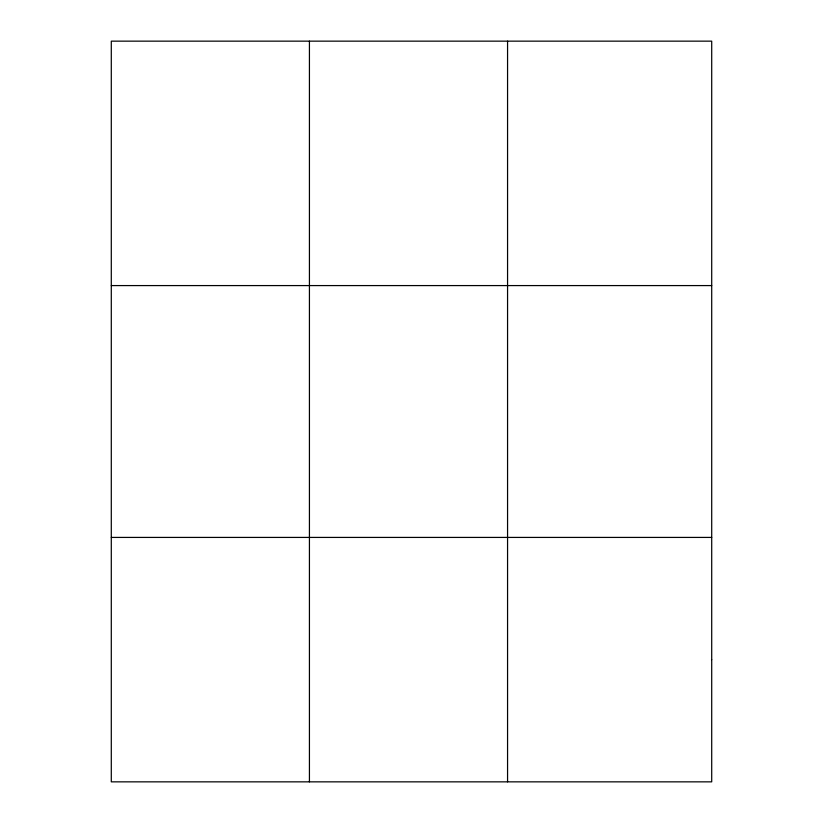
<?xml version="1.0" encoding="UTF-8"?>
<svg xmlns="http://www.w3.org/2000/svg" width="823" height="823" viewBox="0 0 823 823"><rect width="100%" height="100%" fill="white"/><g stroke="black" fill="none" stroke-linecap="round" stroke-linejoin="round"><path stroke-width="1.23" d="M309.427 41.15L309.427 781.85M507.565 41.15L507.565 781.85M111.29 285.581L711.71 285.581M111.29 537.419L711.71 537.419M711.71 659.635L711.71 781.85L111.29 781.85L111.29 41.15L711.71 41.15L711.71 659.635"/></g></svg>
